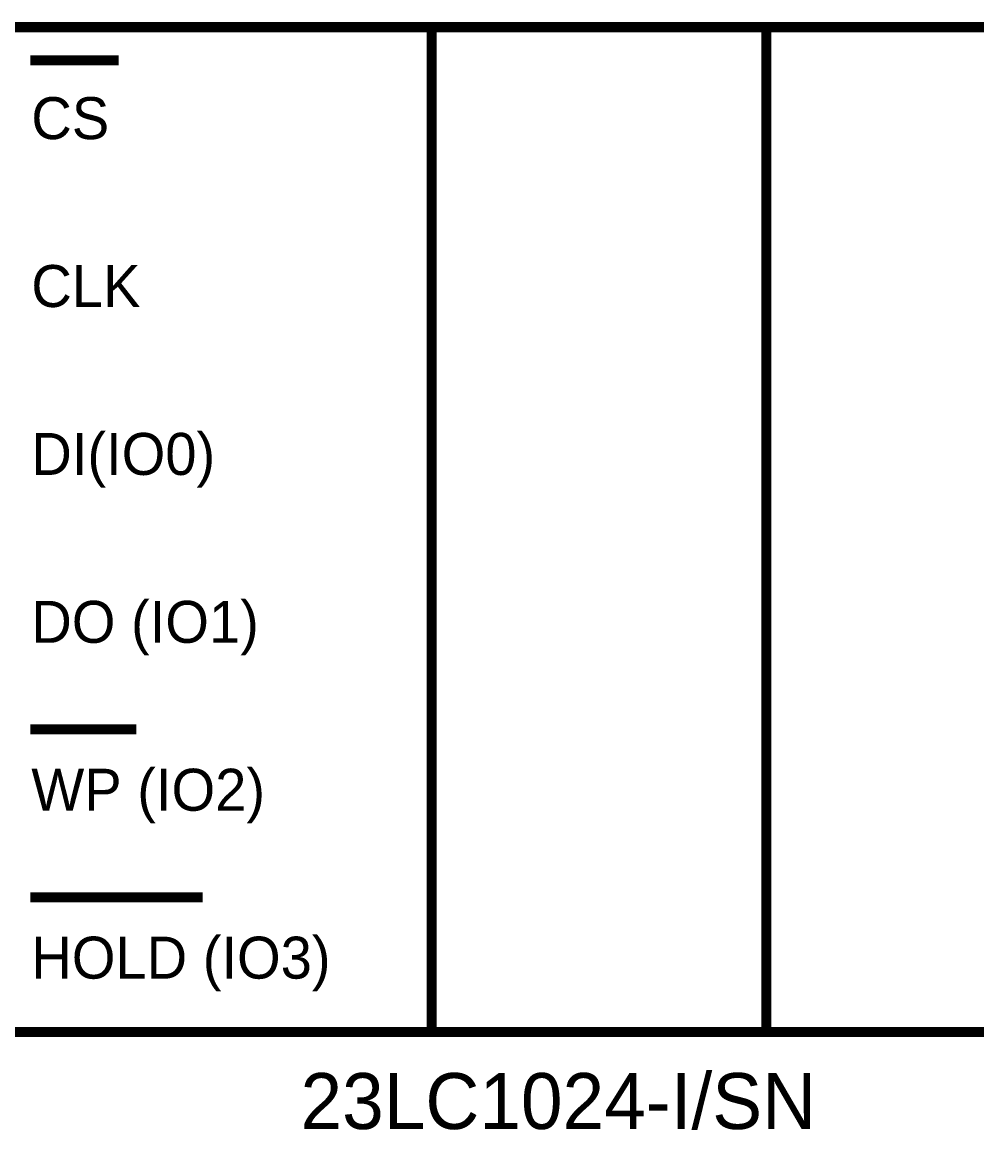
# Model space of a CAD drawing. Header units: inches. Extents: x 0 to 841, y 0 to 594.
# Drawn here: x 552.76 to 581.31, y 212.05 to 245.15 of the extents above; entities that cross this region are included whole.
import ezdxf

# ---------------------------------------------------------------- set-up
doc = ezdxf.new("R2010")
doc.units = ezdxf.units.IN
doc.layers.add('Sheet', color=255, linetype='Continuous')

msp = doc.modelspace()

# ---------------------------------------------------------------- linework, layer by layer
at = {"layer": 'Sheet'}
for points in [[(552.514, 245, 0.3, 0.3, 0), (587.503, 245, 0.3, 0.3, 0)], [(565.004, 214.976, 0.3, 0.3, 0), (565.004, 245, 0.3, 0.3, 0)], [(575.013, 245, 0.3, 0.3, 0), (575.013, 214.976, 0.3, 0.3, 0)], [(554.186, 244.007, 0.3, 0.3, 0), (553.01, 244.007, 0.3, 0.3, 0)], [(555.65, 244.007, 0.3, 0.3, 0), (554.186, 244.007, 0.3, 0.3, 0)], [(554.839, 224.017, 0.3, 0.3, 0), (553.01, 224.017, 0.3, 0.3, 0)], [(556.172, 224.017, 0.3, 0.3, 0), (554.839, 224.017, 0.3, 0.3, 0)], [(554.343, 219, 0.3, 0.3, 0), (553.01, 219, 0.3, 0.3, 0)], [(555.676, 219, 0.3, 0.3, 0), (554.343, 219, 0.3, 0.3, 0)], [(556.852, 219, 0.3, 0.3, 0), (555.676, 219, 0.3, 0.3, 0)], [(558.158, 219, 0.3, 0.3, 0), (556.852, 219, 0.3, 0.3, 0)], [(552.514, 214.976, 0.3, 0.3, 0), (587.503, 214.976, 0.3, 0.3, 0)]]:
    msp.add_lwpolyline(points, format="xyseb", dxfattribs=at)

# ---------------------------------------------------------------- texts
for s, height, p in [('CS', 1.2543, (553.036, 241.655)), ('CLK', 1.2543, (553.036, 236.638)), ('DI(IO0)', 1.2543, (553.036, 231.621)), ('DO (IO1)', 1.2543, (553.036, 226.604)), ('WP (IO2)', 1.2543, (553.036, 221.587)), ('HOLD (IO3)', 1.2543, (553.036, 216.57)), ('23LC1024-I/SN', 1.67236, (561.085, 212.076))]:
    msp.add_text(s, height=height, dxfattribs=at).set_placement(p)

doc.saveas('drawing.dxf')
